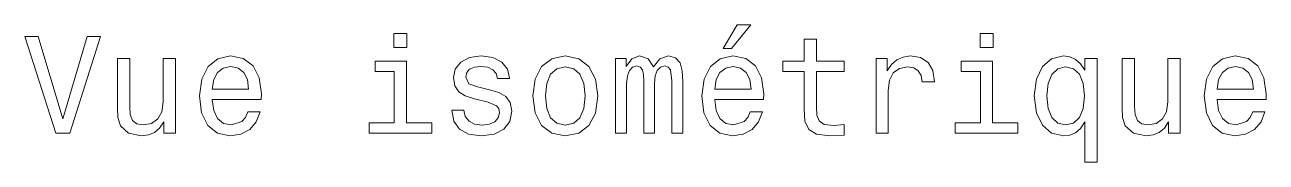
# Model space of a CAD drawing. Extents: x 327 to 941, y 153 to 765.
# Drawn here: x 826.79 to 871.8, y 553.18 to 558.16 of the extents above; entities that cross this region are included whole.
import ezdxf

# ---------------------------------------------------------------- set-up
doc = ezdxf.new("R2010")
doc.units = 0

msp = doc.modelspace()

# ---------------------------------------------------------------- linework, layer by layer
at = {"color": 7, "lineweight": 13}
for points in [[(852.115, 557.303), (852.413, 557.303), (853.114, 558.161), (852.619, 558.161)], [(829.052, 557.732), (828.175, 554.752), (827.272, 557.732), (826.793, 557.732), (827.923, 554.227), (828.427, 554.227), (829.532, 557.732)], [(840.647, 557.848), (840.178, 557.848), (840.178, 557.344), (840.647, 557.344)], [(861.899, 557.848), (861.43, 557.848), (861.43, 557.344), (861.899, 557.344)], [(855.05, 556.466), (855.05, 555.11), (855.081, 554.671), (855.222, 554.368), (855.504, 554.192), (855.983, 554.131), (856.508, 554.156), (856.508, 554.54), (856.125, 554.509), (855.776, 554.55), (855.59, 554.676), (855.509, 554.888), (855.494, 555.185), (855.494, 556.466), (856.508, 556.466), (856.508, 556.844), (855.494, 556.844), (855.494, 557.636), (855.05, 557.636), (855.05, 556.844), (854.284, 556.844), (854.284, 556.466)], [(832.255, 556.935), (831.811, 556.935), (831.811, 555.372), (831.761, 555.009), (831.614, 554.747), (831.387, 554.585), (831.09, 554.535), (830.853, 554.575), (830.702, 554.696), (830.616, 554.903), (830.596, 555.195), (830.596, 556.935), (830.152, 556.935), (830.152, 555.155), (830.167, 554.797), (830.263, 554.499), (830.555, 554.227), (831.024, 554.131), (831.276, 554.167), (831.493, 554.257), (831.68, 554.414), (831.831, 554.641), (831.831, 554.227), (832.255, 554.227)], [(833.591, 555.453), (835.367, 555.453), (835.372, 555.659), (835.291, 556.239), (835.069, 556.673), (834.716, 556.935), (834.247, 557.031), (833.788, 556.93), (833.435, 556.648), (833.208, 556.189), (833.127, 555.584), (833.203, 554.963), (833.43, 554.509), (833.778, 554.227), (834.232, 554.131), (834.625, 554.197), (834.948, 554.368), (835.185, 554.641), (835.321, 555.004), (834.882, 555.004), (834.792, 554.802), (834.661, 554.651), (834.287, 554.53), (834, 554.585), (833.783, 554.762), (833.642, 555.049), (833.591, 555.437)], [(840.632, 554.6), (840.632, 556.844), (839.492, 556.844), (839.492, 556.466), (840.188, 556.466), (840.188, 554.6), (839.28, 554.6), (839.28, 554.227), (841.55, 554.227), (841.55, 554.6)], [(843.637, 555.806), (843.209, 555.906), (842.891, 556.022), (842.785, 556.259), (842.815, 556.426), (842.921, 556.547), (843.093, 556.623), (843.34, 556.653), (843.577, 556.623), (843.764, 556.532), (843.885, 556.396), (843.935, 556.214), (844.369, 556.214), (844.369, 556.224), (844.293, 556.552), (844.086, 556.809), (843.764, 556.971), (843.34, 557.031), (842.911, 556.971), (842.599, 556.804), (842.402, 556.557), (842.341, 556.244), (842.387, 555.942), (842.528, 555.73), (842.76, 555.579), (843.098, 555.473), (843.592, 555.352), (843.895, 555.226), (843.975, 555.125), (844.006, 554.973), (843.96, 554.787), (843.839, 554.646), (843.643, 554.555), (843.38, 554.525), (843.103, 554.555), (842.901, 554.661), (842.765, 554.832), (842.71, 555.069), (842.281, 555.069), (842.351, 554.666), (842.558, 554.373), (842.886, 554.197), (843.34, 554.131), (843.814, 554.197), (844.162, 554.373), (844.374, 554.656), (844.449, 555.024), (844.394, 555.342), (844.238, 555.558), (843.98, 555.7)], [(845.216, 555.579), (845.297, 554.963), (845.529, 554.509), (845.897, 554.227), (846.391, 554.131), (846.88, 554.227), (847.248, 554.504), (847.48, 554.958), (847.566, 555.579), (847.48, 556.194), (847.248, 556.653), (846.88, 556.93), (846.391, 557.031), (845.897, 556.93), (845.529, 556.648), (845.297, 556.194)], [(848.207, 554.227), (848.615, 554.227), (848.615, 556.038), (848.64, 556.31), (848.716, 556.507), (848.832, 556.623), (848.983, 556.668), (849.104, 556.628), (849.185, 556.527), (849.225, 556.355), (849.24, 556.128), (849.24, 554.227), (849.624, 554.227), (849.624, 556.038), (849.649, 556.305), (849.725, 556.502), (849.846, 556.623), (849.997, 556.668), (850.118, 556.628), (850.199, 556.527), (850.249, 556.128), (850.249, 554.227), (850.658, 554.227), (850.658, 556.098), (850.632, 556.486), (850.552, 556.784), (850.39, 556.966), (850.128, 557.031), (849.82, 556.93), (849.583, 556.638), (849.397, 556.925), (849.084, 557.031), (848.797, 556.93), (848.6, 556.648), (848.6, 556.935), (848.207, 556.935)], [(851.807, 555.453), (853.583, 555.453), (853.588, 555.659), (853.507, 556.239), (853.285, 556.673), (852.932, 556.935), (852.463, 557.031), (852.004, 556.93), (851.651, 556.648), (851.424, 556.189), (851.344, 555.584), (851.419, 554.963), (851.646, 554.509), (851.994, 554.227), (852.448, 554.131), (852.841, 554.197), (853.164, 554.368), (853.401, 554.641), (853.537, 555.004), (853.099, 555.004), (853.008, 554.802), (852.877, 554.651), (852.503, 554.53), (852.216, 554.585), (851.999, 554.762), (851.858, 555.049), (851.807, 555.437)], [(857.658, 554.227), (858.101, 554.227), (858.101, 555.775), (858.147, 556.148), (858.283, 556.416), (858.505, 556.577), (858.802, 556.633), (859.024, 556.597), (859.191, 556.497), (859.292, 556.325), (859.327, 556.093), (859.776, 556.093), (859.715, 556.502), (859.549, 556.794), (859.271, 556.971), (858.893, 557.031), (858.636, 556.991), (858.414, 556.89), (858.217, 556.718), (858.061, 556.486), (858.061, 556.935), (857.658, 556.935)], [(861.884, 554.6), (861.884, 556.844), (860.744, 556.844), (860.744, 556.466), (861.44, 556.466), (861.44, 554.6), (860.532, 554.6), (860.532, 554.227), (862.802, 554.227), (862.802, 554.6)], [(865.228, 556.517), (865.071, 556.744), (864.895, 556.905), (864.688, 556.996), (864.451, 557.031), (864.022, 556.93), (863.689, 556.648), (863.472, 556.194), (863.397, 555.584), (863.472, 554.968), (863.689, 554.515), (864.022, 554.227), (864.451, 554.131), (864.688, 554.161), (864.89, 554.247), (865.066, 554.404), (865.228, 554.641), (865.228, 553.178), (865.671, 553.178), (865.671, 556.935), (865.228, 556.935)], [(868.687, 556.935), (868.243, 556.935), (868.243, 555.372), (868.193, 555.009), (868.047, 554.747), (867.82, 554.585), (867.522, 554.535), (867.285, 554.575), (867.134, 554.696), (867.048, 554.903), (867.028, 555.195), (867.028, 556.935), (866.584, 556.935), (866.584, 555.155), (866.599, 554.797), (866.695, 554.499), (866.988, 554.227), (867.457, 554.131), (867.709, 554.167), (867.926, 554.257), (868.112, 554.414), (868.264, 554.641), (868.264, 554.227), (868.687, 554.227)], [(870.024, 555.453), (871.799, 555.453), (871.804, 555.659), (871.723, 556.239), (871.501, 556.673), (871.148, 556.935), (870.679, 557.031), (870.22, 556.93), (869.867, 556.648), (869.64, 556.189), (869.56, 555.584), (869.635, 554.963), (869.862, 554.509), (870.21, 554.227), (870.664, 554.131), (871.057, 554.197), (871.38, 554.368), (871.617, 554.641), (871.753, 555.004), (871.315, 555.004), (871.224, 554.802), (871.093, 554.651), (870.72, 554.53), (870.432, 554.585), (870.215, 554.762), (870.074, 555.049), (870.024, 555.437)], [(833.591, 555.826), (833.647, 556.174), (833.783, 556.431), (833.99, 556.587), (834.262, 556.643), (834.529, 556.587), (834.736, 556.431), (834.862, 556.174), (834.908, 555.826)], [(845.67, 555.584), (845.715, 556.038), (845.857, 556.365), (846.083, 556.567), (846.391, 556.638), (846.694, 556.567), (846.921, 556.37), (847.062, 556.038), (847.112, 555.584), (847.062, 555.125), (846.921, 554.792), (846.694, 554.59), (846.391, 554.525), (846.083, 554.59), (845.857, 554.792), (845.715, 555.125)], [(851.807, 555.826), (851.863, 556.174), (851.999, 556.431), (852.206, 556.587), (852.478, 556.643), (852.746, 556.587), (852.952, 556.431), (853.078, 556.174), (853.124, 555.826)], [(863.851, 555.584), (863.896, 556.033), (864.037, 556.36), (864.249, 556.562), (864.526, 556.633), (864.819, 556.562), (865.041, 556.365), (865.172, 556.038), (865.222, 555.584), (865.172, 555.125), (865.041, 554.797), (864.819, 554.595), (864.526, 554.53), (864.249, 554.595), (864.037, 554.797), (863.896, 555.13)], [(870.024, 555.826), (870.079, 556.174), (870.215, 556.431), (870.422, 556.587), (870.694, 556.643), (870.962, 556.587), (871.168, 556.431), (871.295, 556.174), (871.34, 555.826)]]:
    msp.add_lwpolyline(points, close=True, dxfattribs=at)

doc.saveas('drawing.dxf')
